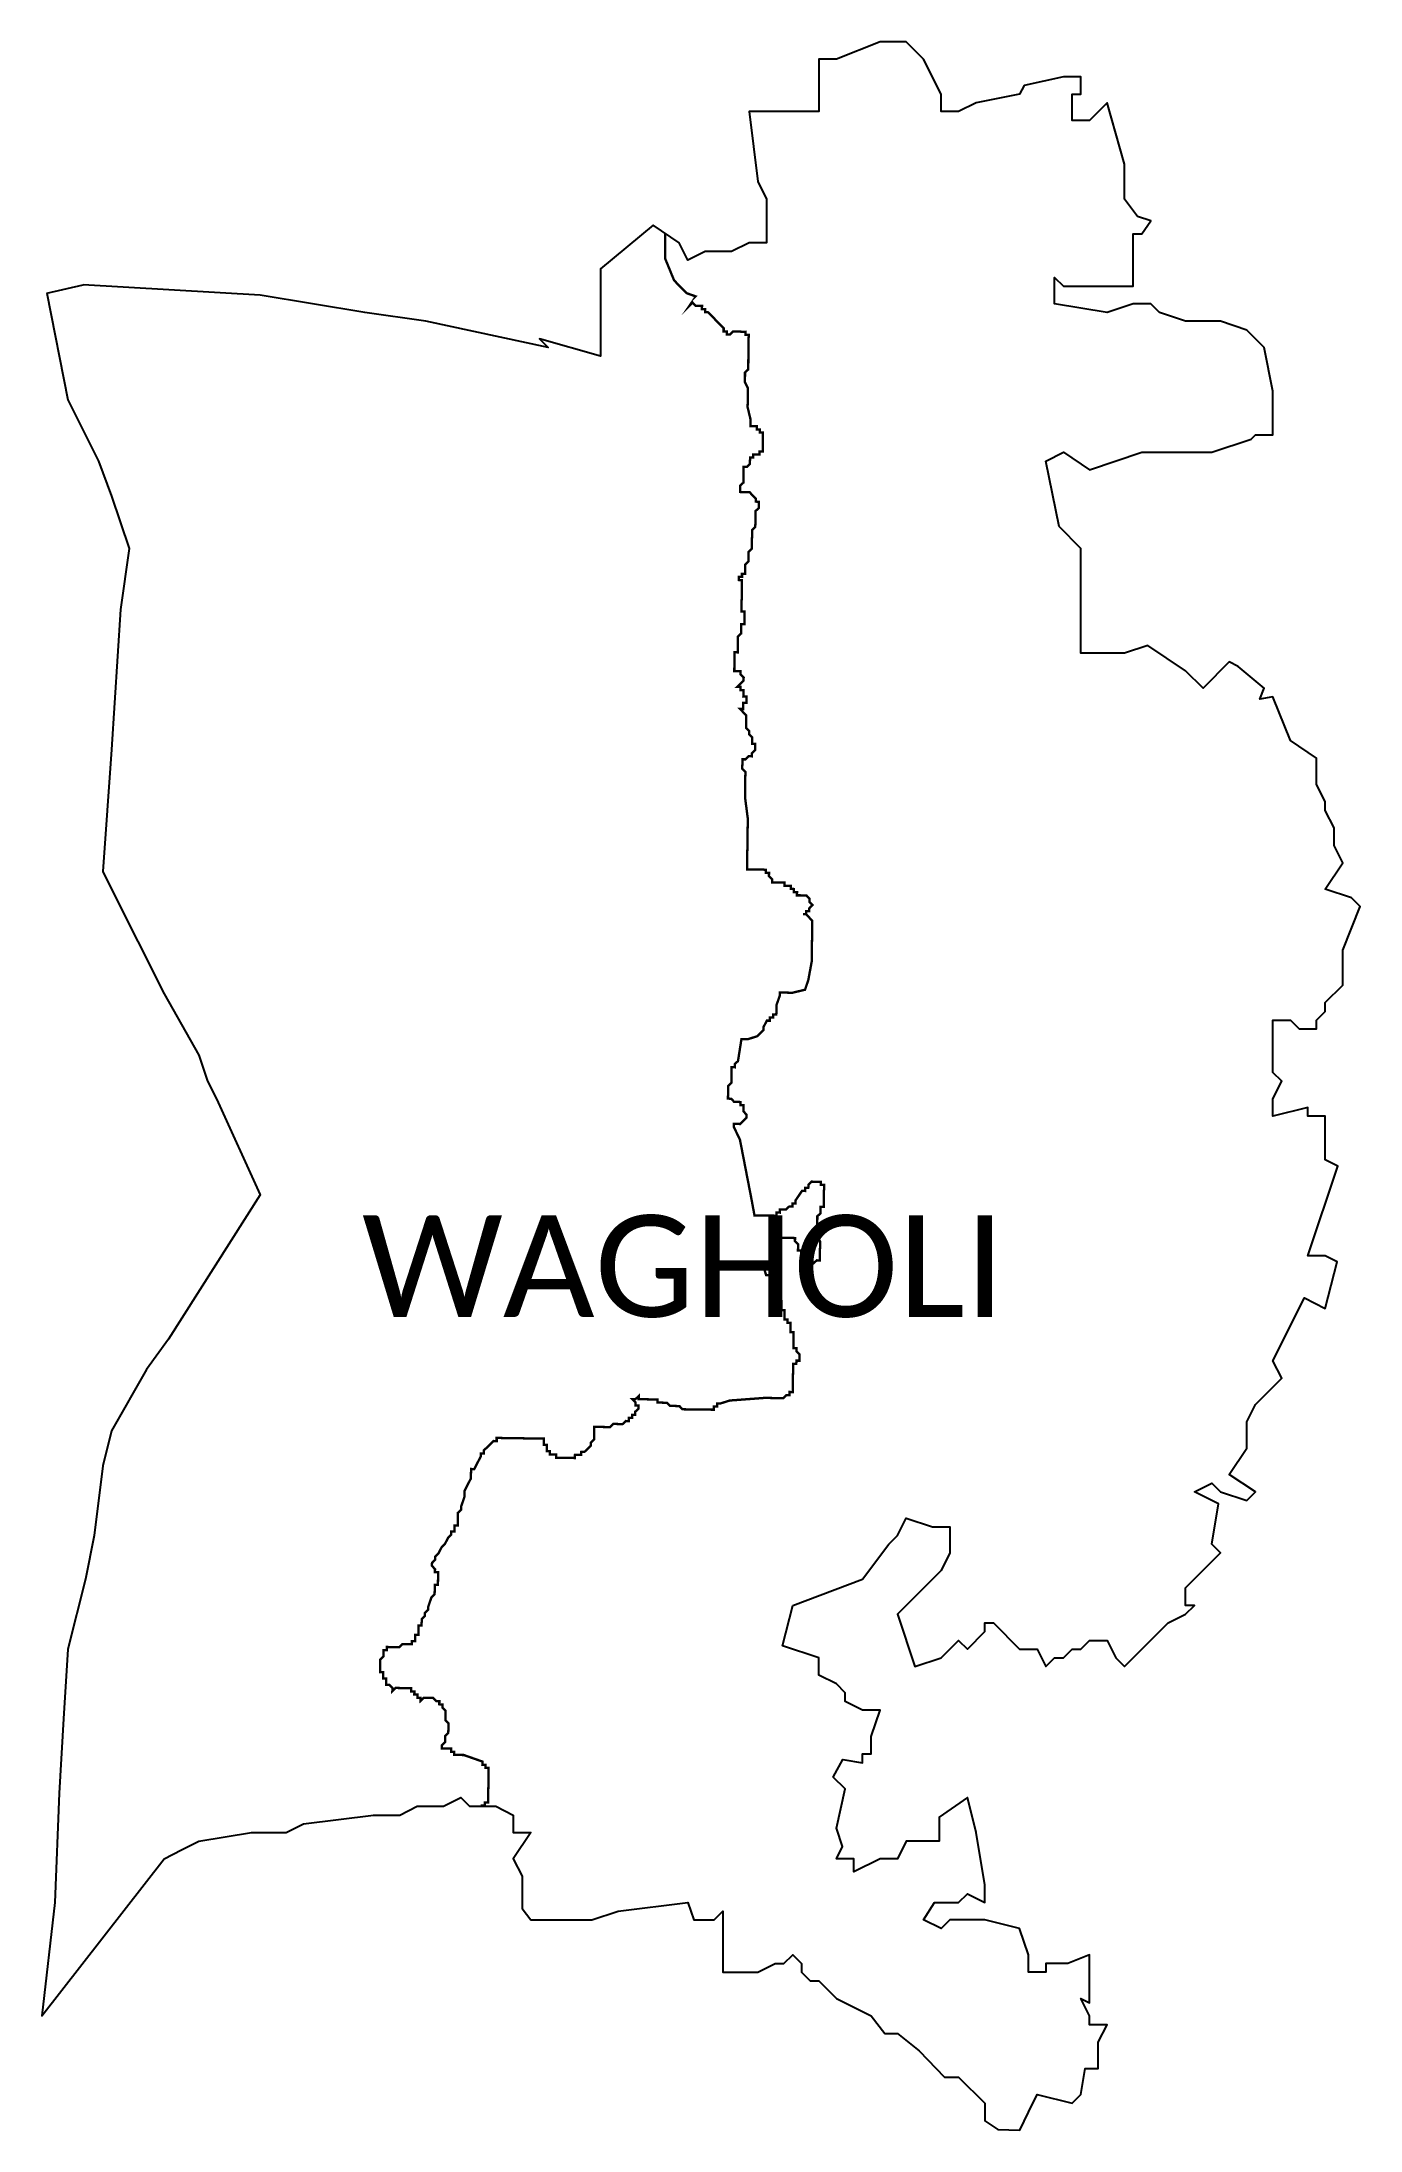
# Model space of a CAD drawing. Header units: metres. Extents: x 265816 to 267484, y 2146823 to 2149464.
import ezdxf

# ---------------------------------------------------------------- set-up
doc = ezdxf.new("R2010")
doc.units = ezdxf.units.M
for name, color, linetype in [('HAZARDS LINE', 1, 'Continuous'), ('village', 3, 'Continuous'), ('VILLAGE NAME', 250, 'Continuous')]:
    doc.layers.add(name, color=color, linetype=linetype)
doc.styles.get("Standard").update_dxf_attribs({"font": 'simplex.shx'})

msp = doc.modelspace()

# ---------------------------------------------------------------- linework, layer by layer
at = {"color": 3, "flags": 128}
msp.add_lwpolyline([(265822.2, 2149146), (265868.3, 2149156.6)], dxfattribs=at)
at = {"layer": 'HAZARDS LINE', "lineweight": 18}
msp.add_lwpolyline([(266372.5, 2147232.4, 2.98, 2.98, 0), (266372.5, 2147233.3, 2.98, 2.98, 0), (266376.5, 2147233.3, 2.98, 2.98, 0), (266376.5, 2147237.2, 2.98, 2.98, 0), (266380.5, 2147237.2, 2.98, 2.98, 0), (266381.1, 2147280.9, 2.98, 2.98, 0), (266377.2, 2147281, 2.98, 2.98, 0), (266377.2, 2147284.9, 2.98, 2.98, 0), (266373.2, 2147285, 2.98, 2.98, 0), (266373.3, 2147289, 2.98, 2.98, 0), (266349.6, 2147297.3, 2.98, 2.98, 0), (266337.7, 2147297.4, 2.98, 2.98, 0), (266337.7, 2147301.4, 2.98, 2.98, 0), (266333.7, 2147301.5, 2.98, 2.98, 0), (266333.8, 2147305.5, 2.98, 2.98, 0), (266321.9, 2147305.6, 2.98, 2.98, 0), (266321.9, 2147309.6, 2.98, 2.98, 0), (266326, 2147313.5, 2.98, 2.98, 0), (266326.1, 2147321.5, 2.98, 2.98, 0), (266330.1, 2147325.4, 2.98, 2.98, 0), (266330.3, 2147337.3, 2.98, 2.98, 0), (266326.4, 2147341.4, 2.98, 2.98, 0), (266326.6, 2147353.3, 2.98, 2.98, 0), (266322.6, 2147357.3, 2.98, 2.98, 0), (266322.7, 2147361.3, 2.98, 2.98, 0), (266318.7, 2147361.4, 2.98, 2.98, 0), (266318.8, 2147365.3, 2.98, 2.98, 0), (266314.8, 2147365.4, 2.98, 2.98, 0), (266310.9, 2147369.4, 2.98, 2.98, 0), (266299, 2147369.6, 2.98, 2.98, 0), (266294.9, 2147365.7, 2.98, 2.98, 0), (266295, 2147369.7, 2.98, 2.98, 0), (266291, 2147369.7, 2.98, 2.98, 0), (266291.1, 2147373.7, 2.98, 2.98, 0), (266287.1, 2147373.8, 2.98, 2.98, 0), (266287.2, 2147377.7, 2.98, 2.98, 0), (266283.2, 2147377.8, 2.98, 2.98, 0), (266283.2, 2147381.8, 2.98, 2.98, 0), (266263.4, 2147382.1, 2.98, 2.98, 0), (266259.3, 2147378.1, 2.98, 2.98, 0), (266259.4, 2147382.1, 2.98, 2.98, 0), (266255.5, 2147386.1, 2.98, 2.98, 0), (266251.5, 2147386.2, 2.98, 2.98, 0), (266251.6, 2147394.2, 2.98, 2.98, 0), (266247.6, 2147394.2, 2.98, 2.98, 0), (266247.8, 2147402.2, 2.98, 2.98, 0), (266243.8, 2147402.2, 2.98, 2.98, 0), (266244, 2147418.1, 2.98, 2.98, 0), (266248.1, 2147422, 2.98, 2.98, 0), (266248.2, 2147430, 2.98, 2.98, 0), (266252.2, 2147429.9, 2.98, 2.98, 0), (266252.2, 2147433.9, 2.98, 2.98, 0), (266268.1, 2147433.7, 2.98, 2.98, 0), (266272.1, 2147437.6, 2.98, 2.98, 0), (266284.1, 2147437.4, 2.98, 2.98, 0), (266284.1, 2147441.4, 2.98, 2.98, 0), (266288.1, 2147441.3, 2.98, 2.98, 0), (266288.2, 2147449.3, 2.98, 2.98, 0), (266292.2, 2147449.2, 2.98, 2.98, 0), (266292.4, 2147461.2, 2.98, 2.98, 0), (266296.3, 2147461.1, 2.98, 2.98, 0), (266296.5, 2147469, 2.98, 2.98, 0), (266300.5, 2147473, 2.98, 2.98, 0), (266300.6, 2147476.9, 2.98, 2.98, 0), (266304.6, 2147480.9, 2.98, 2.98, 0), (266304.7, 2147484.8, 2.98, 2.98, 0), (266308.8, 2147496.7, 2.98, 2.98, 0), (266312.8, 2147500.6, 2.98, 2.98, 0), (266313, 2147512.5, 2.98, 2.98, 0), (266317, 2147512.5, 2.98, 2.98, 0), (266317.2, 2147528.4, 2.98, 2.98, 0), (266313.2, 2147528.4, 2.98, 2.98, 0), (266313.3, 2147532.4, 2.98, 2.98, 0), (266309.4, 2147536.5, 2.98, 2.98, 0), (266309.5, 2147540.4, 2.98, 2.98, 0), (266313.5, 2147544.3, 2.98, 2.98, 0), (266313.5, 2147548.3, 2.98, 2.98, 0), (266317.6, 2147552.2, 2.98, 2.98, 0), (266321.7, 2147560.1, 2.98, 2.98, 0), (266325.7, 2147564, 2.98, 2.98, 0), (266329.8, 2147571.9, 2.98, 2.98, 0), (266333.8, 2147575.9, 2.98, 2.98, 0), (266333.9, 2147579.8, 2.98, 2.98, 0), (266337.9, 2147579.8, 2.98, 2.98, 0), (266338, 2147587.7, 2.98, 2.98, 0), (266342, 2147587.7, 2.98, 2.98, 0), (266342.2, 2147603.6, 2.98, 2.98, 0), (266346.2, 2147607.5, 2.98, 2.98, 0), (266346.3, 2147611.5, 2.98, 2.98, 0), (266350.4, 2147623.3, 2.98, 2.98, 0), (266350.6, 2147631.3, 2.98, 2.98, 0), (266358.7, 2147647.1, 2.98, 2.98, 0), (266358.9, 2147659, 2.98, 2.98, 0), (266362.9, 2147658.9, 2.98, 2.98, 0), (266367, 2147666.8, 2.98, 2.98, 0), (266371.1, 2147674.7, 2.98, 2.98, 0), (266371.1, 2147678.7, 2.98, 2.98, 0), (266375.1, 2147678.6, 2.98, 2.98, 0), (266375.2, 2147682.6, 2.98, 2.98, 0), (266383.2, 2147690.4, 2.98, 2.98, 0), (266387.3, 2147694.4, 2.98, 2.98, 0), (266391.3, 2147694.3, 2.98, 2.98, 0), (266391.3, 2147698.3, 2.98, 2.98, 0), (266450.9, 2147697.4, 2.98, 2.98, 0), (266450.8, 2147689.4, 2.98, 2.98, 0), (266454.8, 2147689.4, 2.98, 2.98, 0), (266454.7, 2147681.4, 2.98, 2.98, 0), (266458.6, 2147681.4, 2.98, 2.98, 0), (266458.6, 2147677.4, 2.98, 2.98, 0), (266466.5, 2147677.3, 2.98, 2.98, 0), (266466.5, 2147673.3, 2.98, 2.98, 0), (266490.3, 2147672.9, 2.98, 2.98, 0), (266490.4, 2147676.9, 2.98, 2.98, 0), (266498.3, 2147676.8, 2.98, 2.98, 0), (266498.4, 2147680.8, 2.98, 2.98, 0), (266502.4, 2147680.7, 2.98, 2.98, 0), (266506.4, 2147684.6, 2.98, 2.98, 0), (266510.4, 2147688.6, 2.98, 2.98, 0), (266510.5, 2147692.5, 2.98, 2.98, 0), (266514.5, 2147696.4, 2.98, 2.98, 0), (266514.8, 2147712.3, 2.98, 2.98, 0), (266534.6, 2147712, 2.98, 2.98, 0), (266538.7, 2147716, 2.98, 2.98, 0), (266550.6, 2147715.8, 2.98, 2.98, 0), (266554.6, 2147719.7, 2.98, 2.98, 0), (266558.6, 2147719.6, 2.98, 2.98, 0), (266558.7, 2147723.6, 2.98, 2.98, 0), (266562.6, 2147723.6, 2.98, 2.98, 0), (266562.7, 2147727.5, 2.98, 2.98, 0), (266566.7, 2147727.5, 2.98, 2.98, 0), (266566.7, 2147731.5, 2.98, 2.98, 0), (266570.8, 2147735.4, 2.98, 2.98, 0), (266570.8, 2147739.3, 2.98, 2.98, 0), (266566.9, 2147739.4, 2.98, 2.98, 0), (266566.9, 2147743.4, 2.98, 2.98, 0), (266563, 2147747.4, 2.98, 2.98, 0), (266567, 2147747.4, 2.98, 2.98, 0), (266571, 2147751.3, 2.98, 2.98, 0), (266570.9, 2147747.3, 2.98, 2.98, 0), (266594.8, 2147746.9, 2.98, 2.98, 0), (266594.7, 2147743, 2.98, 2.98, 0), (266606.7, 2147742.8, 2.98, 2.98, 0), (266610.6, 2147738.8, 2.98, 2.98, 0), (266622.5, 2147738.6, 2.98, 2.98, 0), (266626.4, 2147734.5, 2.98, 2.98, 0), (266666.2, 2147734, 2.98, 2.98, 0), (266666.2, 2147737.9, 2.98, 2.98, 0), (266670.2, 2147737.9, 2.98, 2.98, 0), (266670.3, 2147741.8, 2.98, 2.98, 0), (266674.2, 2147741.8, 2.98, 2.98, 0), (266686.2, 2147745.6, 2.98, 2.98, 0), (266730, 2147748.9, 2.98, 2.98, 0), (266753.9, 2147748.6, 2.98, 2.98, 0), (266757.9, 2147752.5, 2.98, 2.98, 0), (266761.9, 2147752.4, 2.98, 2.98, 0), (266761.9, 2147756.4, 2.98, 2.98, 0), (266765.9, 2147756.3, 2.98, 2.98, 0), (266766.4, 2147792.1, 2.98, 2.98, 0), (266770.4, 2147792.1, 2.98, 2.98, 0), (266770.5, 2147796, 2.98, 2.98, 0), (266774.4, 2147796, 2.98, 2.98, 0), (266774.6, 2147803.9, 2.98, 2.98, 0), (266770.6, 2147808, 2.98, 2.98, 0), (266770.7, 2147811.9, 2.98, 2.98, 0), (266766.7, 2147812, 2.98, 2.98, 0), (266767, 2147831.9, 2.98, 2.98, 0), (266763, 2147831.9, 2.98, 2.98, 0), (266763.2, 2147843.9, 2.98, 2.98, 0), (266759.2, 2147843.9, 2.98, 2.98, 0), (266759.3, 2147847.9, 2.98, 2.98, 0), (266755.3, 2147847.9, 2.98, 2.98, 0), (266755.4, 2147851.9, 2.98, 2.98, 0), (266755.4, 2147855.9, 2.98, 2.98, 0), (266755.5, 2147859.9, 2.98, 2.98, 0), (266751.5, 2147859.9, 2.98, 2.98, 0), (266751.6, 2147863.9, 2.98, 2.98, 0), (266751.6, 2147867.9, 2.98, 2.98, 0), (266751.7, 2147871.9, 2.98, 2.98, 0), (266747.8, 2147879.9, 2.98, 2.98, 0), (266748, 2147887.8, 2.98, 2.98, 0), (266748, 2147891.8, 2.98, 2.98, 0), (266748.1, 2147895.8, 2.98, 2.98, 0), (266744.2, 2147903.8, 2.98, 2.98, 0), (266732.3, 2147904, 2.98, 2.98, 0), (266728.5, 2147915.9, 2.98, 2.98, 0), (266732.5, 2147915.9, 2.98, 2.98, 0), (266736.5, 2147919.8, 2.98, 2.98, 0), (266740.5, 2147919.7, 2.98, 2.98, 0), (266740.5, 2147923.7, 2.98, 2.98, 0), (266740.6, 2147927.7, 2.98, 2.98, 0), (266740.7, 2147931.7, 2.98, 2.98, 0), (266744.7, 2147935.6, 2.98, 2.98, 0), (266744.8, 2147939.6, 2.98, 2.98, 0), (266744.8, 2147943.5, 2.98, 2.98, 0), (266744.9, 2147947.5, 2.98, 2.98, 0), (266748.9, 2147947.5, 2.98, 2.98, 0), (266748.9, 2147951.4, 2.98, 2.98, 0), (266752.9, 2147951.4, 2.98, 2.98, 0), (266756.9, 2147951.3, 2.98, 2.98, 0), (266760.8, 2147951.3, 2.98, 2.98, 0), (266764.8, 2147951.2, 2.98, 2.98, 0), (266768.8, 2147951.1, 2.98, 2.98, 0), (266768.7, 2147947.2, 2.98, 2.98, 0), (266772.6, 2147943.1, 2.98, 2.98, 0), (266772.6, 2147939.2, 2.98, 2.98, 0), (266772.5, 2147935.2, 2.98, 2.98, 0), (266776.5, 2147935.1, 2.98, 2.98, 0), (266776.4, 2147931.1, 2.98, 2.98, 0), (266780.4, 2147927.1, 2.98, 2.98, 0), (266780.3, 2147923.1, 2.98, 2.98, 0), (266784.3, 2147923.1, 2.98, 2.98, 0), (266788.2, 2147919, 2.98, 2.98, 0), (266792.2, 2147919, 2.98, 2.98, 0), (266796.2, 2147922.9, 2.98, 2.98, 0), (266800.2, 2147922.8, 2.98, 2.98, 0), (266800.2, 2147926.8, 2.98, 2.98, 0), (266800.3, 2147930.8, 2.98, 2.98, 0), (266800.3, 2147934.8, 2.98, 2.98, 0), (266800.4, 2147938.7, 2.98, 2.98, 0), (266800.5, 2147942.7, 2.98, 2.98, 0), (266800.5, 2147946.7, 2.98, 2.98, 0), (266796.7, 2147954.7, 2.98, 2.98, 0), (266796.7, 2147958.7, 2.98, 2.98, 0), (266796.8, 2147962.7, 2.98, 2.98, 0), (266796.8, 2147966.6, 2.98, 2.98, 0), (266796.9, 2147970.6, 2.98, 2.98, 0), (266797, 2147974.6, 2.98, 2.98, 0), (266797, 2147978.6, 2.98, 2.98, 0), (266801.1, 2147982.5, 2.98, 2.98, 0), (266801.1, 2147986.4, 2.98, 2.98, 0), (266801.2, 2147990.4, 2.98, 2.98, 0), (266805.1, 2147990.4, 2.98, 2.98, 0), (266805.2, 2147994.3, 2.98, 2.98, 0), (266805.3, 2147998.3, 2.98, 2.98, 0), (266805.3, 2148002.3, 2.98, 2.98, 0), (266805.4, 2148006.3, 2.98, 2.98, 0), (266805.4, 2148010.2, 2.98, 2.98, 0), (266805.5, 2148014.2, 2.98, 2.98, 0), (266805.6, 2148018.2, 2.98, 2.98, 0), (266801.6, 2148018.2, 2.98, 2.98, 0), (266801.6, 2148022.2, 2.98, 2.98, 0), (266797.7, 2148022.3, 2.98, 2.98, 0), (266793.7, 2148022.3, 2.98, 2.98, 0), (266789.7, 2148022.4, 2.98, 2.98, 0), (266785.7, 2148018.5, 2.98, 2.98, 0), (266785.6, 2148014.5, 2.98, 2.98, 0), (266781.7, 2148014.6, 2.98, 2.98, 0), (266781.6, 2148010.6, 2.98, 2.98, 0), (266777.6, 2148010.7, 2.98, 2.98, 0), (266769.5, 2147998.8, 2.98, 2.98, 0), (266769.4, 2147994.9, 2.98, 2.98, 0), (266765.5, 2147994.9, 2.98, 2.98, 0), (266765.4, 2147991, 2.98, 2.98, 0), (266761.4, 2147991, 2.98, 2.98, 0), (266757.4, 2147987.1, 2.98, 2.98, 0), (266753.4, 2147987.2, 2.98, 2.98, 0), (266749.4, 2147987.2, 2.98, 2.98, 0), (266749.4, 2147983.2, 2.98, 2.98, 0), (266745.4, 2147983.3, 2.98, 2.98, 0), (266745.3, 2147979.3, 2.98, 2.98, 0), (266741.4, 2147979.4, 2.98, 2.98, 0), (266737.4, 2147979.4, 2.98, 2.98, 0), (266725.5, 2147979.6, 2.98, 2.98, 0), (266721.5, 2147979.7, 2.98, 2.98, 0), (266717.5, 2147979.7, 2.98, 2.98, 0), (266713.8, 2147999.7, 2.98, 2.98, 0), (266699.1, 2148075.4, 2.98, 2.98, 0), (266691.4, 2148091.5, 2.98, 2.98, 0), (266691.4, 2148095.4, 2.98, 2.98, 0), (266695.4, 2148095.4, 2.98, 2.98, 0), (266699.4, 2148095.3, 2.98, 2.98, 0), (266703.4, 2148099.2, 2.98, 2.98, 0), (266707.4, 2148103.2, 2.98, 2.98, 0), (266707.5, 2148107.1, 2.98, 2.98, 0), (266703.6, 2148111.2, 2.98, 2.98, 0), (266703.6, 2148115.1, 2.98, 2.98, 0), (266703.7, 2148119.1, 2.98, 2.98, 0), (266699.7, 2148119.2, 2.98, 2.98, 0), (266699.8, 2148123.1, 2.98, 2.98, 0), (266695.8, 2148123.2, 2.98, 2.98, 0), (266691.8, 2148123.3, 2.98, 2.98, 0), (266687.9, 2148127.3, 2.98, 2.98, 0), (266683.9, 2148127.4, 2.98, 2.98, 0), (266684, 2148131.3, 2.98, 2.98, 0), (266684.1, 2148135.3, 2.98, 2.98, 0), (266684.1, 2148139.3, 2.98, 2.98, 0), (266684.2, 2148143.3, 2.98, 2.98, 0), (266688.2, 2148147.2, 2.98, 2.98, 0), (266688.3, 2148151.2, 2.98, 2.98, 0), (266688.4, 2148159.1, 2.98, 2.98, 0), (266688.4, 2148163.1, 2.98, 2.98, 0), (266688.5, 2148167.1, 2.98, 2.98, 0), (266692.5, 2148167, 2.98, 2.98, 0), (266692.5, 2148171, 2.98, 2.98, 0), (266696.6, 2148174.9, 2.98, 2.98, 0), (266701, 2148202.7, 2.98, 2.98, 0), (266708.9, 2148202.5, 2.98, 2.98, 0), (266720.9, 2148206.3, 2.98, 2.98, 0), (266729, 2148214.2, 2.98, 2.98, 0), (266729, 2148218.1, 2.98, 2.98, 0), (266733.1, 2148226, 2.98, 2.98, 0), (266737.1, 2148226, 2.98, 2.98, 0), (266737.1, 2148230, 2.98, 2.98, 0), (266741.1, 2148229.9, 2.98, 2.98, 0), (266741.2, 2148233.9, 2.98, 2.98, 0), (266745.1, 2148233.8, 2.98, 2.98, 0), (266745.2, 2148237.8, 2.98, 2.98, 0), (266745.3, 2148241.8, 2.98, 2.98, 0), (266745.3, 2148245.7, 2.98, 2.98, 0), (266749.5, 2148257.6, 2.98, 2.98, 0), (266749.5, 2148261.6, 2.98, 2.98, 0), (266765.4, 2148261.3, 2.98, 2.98, 0), (266781.4, 2148265.1, 2.98, 2.98, 0), (266785.5, 2148277, 2.98, 2.98, 0), (266789.9, 2148300.7, 2.98, 2.98, 0), (266790.6, 2148352.4, 2.98, 2.98, 0), (266782.8, 2148360.5, 2.98, 2.98, 0), (266778.8, 2148360.6, 2.98, 2.98, 0), (266782.8, 2148360.5, 2.98, 2.98, 0), (266782.9, 2148364.5, 2.98, 2.98, 0), (266786.8, 2148364.4, 2.98, 2.98, 0), (266786.9, 2148368.4, 2.98, 2.98, 0), (266790.9, 2148372.3, 2.98, 2.98, 0), (266787, 2148376.3, 2.98, 2.98, 0), (266787.1, 2148380.3, 2.98, 2.98, 0), (266783.2, 2148384.4, 2.98, 2.98, 0), (266779.2, 2148384.4, 2.98, 2.98, 0), (266775.2, 2148384.5, 2.98, 2.98, 0), (266771.2, 2148384.5, 2.98, 2.98, 0), (266771.3, 2148388.5, 2.98, 2.98, 0), (266767.3, 2148388.6, 2.98, 2.98, 0), (266767.4, 2148392.5, 2.98, 2.98, 0), (266763.4, 2148392.6, 2.98, 2.98, 0), (266763.5, 2148396.6, 2.98, 2.98, 0), (266759.5, 2148396.6, 2.98, 2.98, 0), (266755.5, 2148396.7, 2.98, 2.98, 0), (266755.6, 2148400.7, 2.98, 2.98, 0), (266751.6, 2148400.7, 2.98, 2.98, 0), (266747.6, 2148400.8, 2.98, 2.98, 0), (266743.7, 2148400.8, 2.98, 2.98, 0), (266739.7, 2148400.9, 2.98, 2.98, 0), (266739.7, 2148404.9, 2.98, 2.98, 0), (266735.8, 2148408.9, 2.98, 2.98, 0), (266735.9, 2148412.9, 2.98, 2.98, 0), (266731.9, 2148412.9, 2.98, 2.98, 0), (266732, 2148416.9, 2.98, 2.98, 0), (266728, 2148417, 2.98, 2.98, 0), (266724, 2148417, 2.98, 2.98, 0), (266716.1, 2148417.2, 2.98, 2.98, 0), (266712.1, 2148417.2, 2.98, 2.98, 0), (266708.1, 2148417.3, 2.98, 2.98, 0), (266708.2, 2148421.3, 2.98, 2.98, 0), (266708.2, 2148425.2, 2.98, 2.98, 0), (266708.3, 2148433.2, 2.98, 2.98, 0), (266708.5, 2148445.1, 2.98, 2.98, 0), (266708.9, 2148472.9, 2.98, 2.98, 0), (266709, 2148476.9, 2.98, 2.98, 0), (266709.1, 2148480.9, 2.98, 2.98, 0), (266705.5, 2148508.8, 2.98, 2.98, 0), (266705.6, 2148512.7, 2.98, 2.98, 0), (266705.6, 2148516.7, 2.98, 2.98, 0), (266705.7, 2148520.7, 2.98, 2.98, 0), (266705.7, 2148524.7, 2.98, 2.98, 0), (266706, 2148540.6, 2.98, 2.98, 0), (266702.1, 2148544.6, 2.98, 2.98, 0), (266702.1, 2148548.6, 2.98, 2.98, 0), (266702.2, 2148552.6, 2.98, 2.98, 0), (266702.2, 2148556.5, 2.98, 2.98, 0), (266706.2, 2148556.5, 2.98, 2.98, 0), (266710.2, 2148560.4, 2.98, 2.98, 0), (266714.2, 2148560.3, 2.98, 2.98, 0), (266714.3, 2148564.3, 2.98, 2.98, 0), (266718.3, 2148568.2, 2.98, 2.98, 0), (266718.4, 2148572.2, 2.98, 2.98, 0), (266718.4, 2148576.2, 2.98, 2.98, 0), (266714.4, 2148576.2, 2.98, 2.98, 0), (266714.5, 2148580.2, 2.98, 2.98, 0), (266714.6, 2148584.2, 2.98, 2.98, 0), (266710.7, 2148588.2, 2.98, 2.98, 0), (266710.7, 2148592.2, 2.98, 2.98, 0), (266706.8, 2148596.2, 2.98, 2.98, 0), (266706.9, 2148600.2, 2.98, 2.98, 0), (266706.9, 2148604.2, 2.98, 2.98, 0), (266707, 2148608.2, 2.98, 2.98, 0), (266707, 2148612.1, 2.98, 2.98, 0), (266703.1, 2148616.2, 2.98, 2.98, 0), (266699.2, 2148620.2, 2.98, 2.98, 0), (266703.2, 2148620.1, 2.98, 2.98, 0), (266703.2, 2148624.1, 2.98, 2.98, 0), (266703.3, 2148628.1, 2.98, 2.98, 0), (266707.3, 2148628, 2.98, 2.98, 0), (266707.3, 2148632, 2.98, 2.98, 0), (266707.4, 2148636, 2.98, 2.98, 0), (266703.4, 2148636, 2.98, 2.98, 0), (266703.5, 2148640, 2.98, 2.98, 0), (266703.5, 2148644, 2.98, 2.98, 0), (266699.6, 2148644.1, 2.98, 2.98, 0), (266699.6, 2148648, 2.98, 2.98, 0), (266695.6, 2148648.1, 2.98, 2.98, 0), (266699.7, 2148652, 2.98, 2.98, 0), (266703.7, 2148655.9, 2.98, 2.98, 0), (266703.8, 2148659.9, 2.98, 2.98, 0), (266699.8, 2148663.9, 2.98, 2.98, 0), (266699.9, 2148667.9, 2.98, 2.98, 0), (266695.9, 2148668, 2.98, 2.98, 0), (266692, 2148668, 2.98, 2.98, 0), (266692, 2148672, 2.98, 2.98, 0), (266692.1, 2148676, 2.98, 2.98, 0), (266692.2, 2148683.9, 2.98, 2.98, 0), (266692.3, 2148687.9, 2.98, 2.98, 0), (266692.3, 2148691.9, 2.98, 2.98, 0), (266696.3, 2148691.8, 2.98, 2.98, 0), (266696.3, 2148695.8, 2.98, 2.98, 0), (266696.4, 2148699.8, 2.98, 2.98, 0), (266696.5, 2148703.8, 2.98, 2.98, 0), (266696.5, 2148707.7, 2.98, 2.98, 0), (266696.6, 2148711.7, 2.98, 2.98, 0), (266700.6, 2148715.6, 2.98, 2.98, 0), (266700.7, 2148719.6, 2.98, 2.98, 0), (266700.7, 2148723.6, 2.98, 2.98, 0), (266700.8, 2148727.5, 2.98, 2.98, 0), (266704.8, 2148727.5, 2.98, 2.98, 0), (266704.8, 2148731.5, 2.98, 2.98, 0), (266704.9, 2148735.4, 2.98, 2.98, 0), (266704.9, 2148739.4, 2.98, 2.98, 0), (266705, 2148743.4, 2.98, 2.98, 0), (266701, 2148743.4, 2.98, 2.98, 0), (266701.1, 2148747.4, 2.98, 2.98, 0), (266701.1, 2148751.4, 2.98, 2.98, 0), (266701.2, 2148755.4, 2.98, 2.98, 0), (266701.3, 2148759.3, 2.98, 2.98, 0), (266701.3, 2148763.3, 2.98, 2.98, 0), (266701.4, 2148767.3, 2.98, 2.98, 0), (266701.4, 2148771.3, 2.98, 2.98, 0), (266701.5, 2148775.3, 2.98, 2.98, 0), (266701.6, 2148779.2, 2.98, 2.98, 0), (266701.6, 2148783.2, 2.98, 2.98, 0), (266697.6, 2148783.3, 2.98, 2.98, 0), (266697.7, 2148787.2, 2.98, 2.98, 0), (266701.7, 2148787.2, 2.98, 2.98, 0), (266701.7, 2148791.2, 2.98, 2.98, 0), (266705.7, 2148791.1, 2.98, 2.98, 0), (266705.8, 2148795.1, 2.98, 2.98, 0), (266705.8, 2148799, 2.98, 2.98, 0), (266705.9, 2148803, 2.98, 2.98, 0), (266709.9, 2148806.9, 2.98, 2.98, 0), (266710, 2148814.9, 2.98, 2.98, 0), (266710.1, 2148818.9, 2.98, 2.98, 0), (266714.1, 2148822.8, 2.98, 2.98, 0), (266714.2, 2148826.8, 2.98, 2.98, 0), (266714.2, 2148830.7, 2.98, 2.98, 0), (266714.3, 2148834.7, 2.98, 2.98, 0), (266714.4, 2148838.7, 2.98, 2.98, 0), (266714.4, 2148842.7, 2.98, 2.98, 0), (266714.5, 2148846.6, 2.98, 2.98, 0), (266718.5, 2148850.6, 2.98, 2.98, 0), (266718.6, 2148854.5, 2.98, 2.98, 0), (266718.6, 2148858.5, 2.98, 2.98, 0), (266718.8, 2148866.5, 2.98, 2.98, 0), (266718.8, 2148870.4, 2.98, 2.98, 0), (266722.8, 2148874.3, 2.98, 2.98, 0), (266722.9, 2148878.3, 2.98, 2.98, 0), (266723, 2148882.3, 2.98, 2.98, 0), (266719, 2148882.4, 2.98, 2.98, 0), (266719, 2148886.3, 2.98, 2.98, 0), (266715.1, 2148890.4, 2.98, 2.98, 0), (266711.2, 2148894.4, 2.98, 2.98, 0), (266707.2, 2148894.5, 2.98, 2.98, 0), (266703.3, 2148894.5, 2.98, 2.98, 0), (266699.3, 2148894.6, 2.98, 2.98, 0), (266699.4, 2148898.6, 2.98, 2.98, 0), (266699.4, 2148902.5, 2.98, 2.98, 0), (266703.4, 2148906.4, 2.98, 2.98, 0), (266703.5, 2148910.4, 2.98, 2.98, 0), (266703.6, 2148914.4, 2.98, 2.98, 0), (266703.7, 2148922.3, 2.98, 2.98, 0), (266703.7, 2148926.3, 2.98, 2.98, 0), (266707.7, 2148926.3, 2.98, 2.98, 0), (266711.7, 2148930.2, 2.98, 2.98, 0), (266711.8, 2148934.2, 2.98, 2.98, 0), (266711.9, 2148938.1, 2.98, 2.98, 0), (266715.8, 2148938.1, 2.98, 2.98, 0), (266715.9, 2148942, 2.98, 2.98, 0), (266719.9, 2148942, 2.98, 2.98, 0), (266723.9, 2148941.9, 2.98, 2.98, 0), (266723.9, 2148945.9, 2.98, 2.98, 0), (266727.9, 2148945.8, 2.98, 2.98, 0), (266727.9, 2148949.8, 2.98, 2.98, 0), (266728, 2148953.8, 2.98, 2.98, 0), (266728.1, 2148957.8, 2.98, 2.98, 0), (266728.1, 2148961.7, 2.98, 2.98, 0), (266728.2, 2148965.7, 2.98, 2.98, 0), (266728.2, 2148969.7, 2.98, 2.98, 0), (266724.3, 2148969.8, 2.98, 2.98, 0), (266724.3, 2148973.7, 2.98, 2.98, 0), (266720.3, 2148973.8, 2.98, 2.98, 0), (266720.4, 2148977.8, 2.98, 2.98, 0), (266716.4, 2148977.8, 2.98, 2.98, 0), (266712.5, 2148977.9, 2.98, 2.98, 0), (266712.5, 2148981.9, 2.98, 2.98, 0), (266712.6, 2148985.8, 2.98, 2.98, 0), (266708.8, 2149001.8, 2.98, 2.98, 0), (266709.1, 2149017.7, 2.98, 2.98, 0), (266709.1, 2149021.7, 2.98, 2.98, 0), (266709.2, 2149025.7, 2.98, 2.98, 0), (266705.3, 2149033.7, 2.98, 2.98, 0), (266705.4, 2149037.6, 2.98, 2.98, 0), (266705.5, 2149041.6, 2.98, 2.98, 0), (266705.5, 2149045.6, 2.98, 2.98, 0), (266709.5, 2149049.5, 2.98, 2.98, 0), (266709.6, 2149053.5, 2.98, 2.98, 0), (266709.7, 2149057.5, 2.98, 2.98, 0), (266709.7, 2149061.4, 2.98, 2.98, 0), (266709.8, 2149065.4, 2.98, 2.98, 0), (266709.8, 2149069.4, 2.98, 2.98, 0), (266709.9, 2149073.4, 2.98, 2.98, 0), (266710, 2149077.3, 2.98, 2.98, 0), (266710, 2149081.3, 2.98, 2.98, 0), (266710.1, 2149085.3, 2.98, 2.98, 0), (266710.1, 2149089.3, 2.98, 2.98, 0), (266710.2, 2149093.2, 2.98, 2.98, 0), (266706.2, 2149093.3, 2.98, 2.98, 0), (266706.3, 2149097.3, 2.98, 2.98, 0), (266702.3, 2149097.3, 2.98, 2.98, 0), (266698.3, 2149097.4, 2.98, 2.98, 0), (266694.4, 2149097.4, 2.98, 2.98, 0), (266690.4, 2149097.5, 2.98, 2.98, 0), (266686.3, 2149093.6, 2.98, 2.98, 0), (266682.4, 2149093.6, 2.98, 2.98, 0), (266682.4, 2149097.6, 2.98, 2.98, 0), (266678.5, 2149097.7, 2.98, 2.98, 0), (266678.5, 2149101.7, 2.98, 2.98, 0), (266674.6, 2149105.7, 2.98, 2.98, 0), (266670.7, 2149109.7, 2.98, 2.98, 0), (266658.9, 2149121.8, 2.98, 2.98, 0), (266655, 2149121.9, 2.98, 2.98, 0), (266655, 2149125.9, 2.98, 2.98, 0), (266651, 2149125.9, 2.98, 2.98, 0), (266651.1, 2149129.9, 2.98, 2.98, 0), (266647.1, 2149130, 2.98, 2.98, 0), (266643.1, 2149130, 2.98, 2.98, 0), (266639.2, 2149134.1, 2.98, 2.98, 0), (266635.2, 2149130.1, 2.98, 2.98, 0), (266643.3, 2149141.9, 2.98, 2.98, 0), (266631.5, 2149146.1, 2.98, 2.98, 0), (266615.8, 2149162.2, 2.98, 2.98, 0), (266604.3, 2149190.2, 2.98, 2.98, 0), (266604.7, 2149221.5, 2.98, 2.98, 0)], format="xyseb", dxfattribs=at)
at = {"layer": 'village', "color": 3, "true_color": 0x00ff00}
msp.add_lwpolyline([(265822.2, 2149146), (265848.9, 2149011), (265887.5, 2148933.7), (265904.1, 2148889.5), (265926.2, 2148823.2), (265915.2, 2148745.9), (265904.1, 2148569.1), (265893.1, 2148414.5), (265904.1, 2148392.4), (265970.4, 2148259.8), (266014.6, 2148182.5), (266025.6, 2148149.4), (266036.7, 2148127.3), (266091.9, 2148005.7), (265975.9, 2147823.4), (265948.3, 2147784.8), (265904.1, 2147707.4), (265893.1, 2147663.2), (265882, 2147574.9), (265871, 2147519.6), (265848.9, 2147431.3), (265843.3, 2147342.9), (265837.8, 2147249), (265832.3, 2147110.9), (265815.7, 2146967.3), (265970.4, 2147166.1), (265992.5, 2147177.2), (266014.6, 2147188.2), (266080.9, 2147199.3), (266125.1, 2147199.3), (266147.1, 2147210.3), (266235.5, 2147221.4), (266268.7, 2147221.4), (266290.8, 2147232.4), (266323.9, 2147232.4), (266346, 2147243.4), (266357.1, 2147232.4), (266390.2, 2147232.4), (266412.3, 2147221.4), (266412.3, 2147199.3), (266434.4, 2147199.3), (266412.3, 2147166.1), (266423.4, 2147144), (266423.4, 2147103.3), (266434.4, 2147088.8), (266511.7, 2147088.8), (266544.9, 2147099.8), (266633.2, 2147110.9), (266640.6, 2147088.8), (266666.4, 2147088.8), (266677.4, 2147099.8), (266677.4, 2147022.5), (266721.6, 2147022.5), (266743.7, 2147033.5), (266754.8, 2147033.5), (266765.8, 2147044.6), (266776.9, 2147033.5), (266776.9, 2147022.5), (266787.9, 2147011.5), (266799, 2147011.5), (266821.1, 2146989.4), (266865.2, 2146967.3), (266882.6, 2146945.1), (266898.4, 2146945.1), (266926, 2146923.1), (266957.7, 2146889.9), (266975.7, 2146889.9), (267008.9, 2146856.8), (267008.9, 2146834.7), (267025.4, 2146823.6), (267053.2, 2146822.8), (267064.1, 2146845.7), (267075.1, 2146867.8), (267119.3, 2146856.8), (267130.4, 2146867.8), (267135.9, 2146901), (267152.5, 2146901), (267152.5, 2146934.1), (267163.5, 2146956.2), (267141.4, 2146956.2), (267141.4, 2146967.3), (267130.4, 2146989.4), (267141.4, 2146983.8), (267141.4, 2147044.6), (267113.8, 2147033.5), (267086.2, 2147033.5), (267086.2, 2147022.5), (267064.1, 2147022.5), (267064.1, 2147044.6), (267053, 2147077.7), (267008.9, 2147088.8), (266964.7, 2147088.8), (266953.6, 2147077.7), (266931.5, 2147088.8), (266945.1, 2147110.9), (266975.7, 2147110.9), (266986.8, 2147121.9), (267008.9, 2147110.9), (267008.9, 2147133), (266997.8, 2147199.3), (266986.8, 2147243.4), (266951, 2147218.5), (266951, 2147188.2), (266909.4, 2147188.2), (266898.4, 2147166.1), (266876.3, 2147166.1), (266843.1, 2147149.5), (266843.1, 2147166.1), (266821.1, 2147166.1), (266828.8, 2147181.6), (266821.1, 2147204.8), (266832.1, 2147254.5), (266817.2, 2147269.4), (266829.2, 2147291.6), (266854.2, 2147287.6), (266854.2, 2147298.7), (266865.2, 2147298.7), (266865.2, 2147320.8), (266876.3, 2147353.9), (266854.2, 2147353.9), (266832.1, 2147365), (266832.1, 2147376), (266821.1, 2147387.1), (266799, 2147398.1), (266799, 2147420.2), (266753.1, 2147435.5), (266765.8, 2147486.5), (266854.2, 2147519.6), (266887.3, 2147563.8), (266898.4, 2147574.9), (266909.4, 2147597), (266942.6, 2147585.9), (266964.7, 2147585.9), (266964.7, 2147552.8), (266953.6, 2147530.7), (266898.4, 2147475.4), (266920.5, 2147409.2), (266953.6, 2147420.2), (266975.7, 2147442.3), (266986.8, 2147431.3), (267008.9, 2147453.3), (267008.9, 2147464.4), (267019.9, 2147464.4), (267053, 2147431.3), (267075.1, 2147431.3), (267086.2, 2147409.2), (267097.2, 2147420.2), (267108.3, 2147420.2), (267119.3, 2147431.3), (267130.4, 2147431.3), (267141.4, 2147442.3), (267163.5, 2147442.3), (267174.6, 2147420.2), (267185.6, 2147409.2), (267240.9, 2147464.4), (267262.9, 2147475.4), (267274, 2147486.5), (267262.9, 2147486.5), (267262.9, 2147508.6), (267307.1, 2147552.8), (267296.1, 2147563.8), (267304.6, 2147614.8), (267274, 2147630.1), (267296.1, 2147641.2), (267307.1, 2147630.1), (267340.3, 2147619.1), (267351.3, 2147630.1), (267318.2, 2147652.2), (267340.3, 2147685.3), (267340.3, 2147718.5), (267351.3, 2147740.6), (267384.5, 2147773.7), (267373.4, 2147795.8), (267413.2, 2147875.3), (267439.7, 2147862.1), (267454.5, 2147921), (267439.7, 2147928.4), (267417.6, 2147928.4), (267455.5, 2148042), (267439.7, 2148049.9), (267439.7, 2148105.1), (267417.6, 2148105.1), (267417.6, 2148116.2), (267373.4, 2148105.1), (267373.4, 2148127.3), (267384.5, 2148149.4), (267373.4, 2148160.4), (267373.4, 2148226.7), (267395.5, 2148226.7), (267406.6, 2148215.6), (267428.7, 2148215.6), (267428.7, 2148226.7), (267439.7, 2148237.7), (267439.7, 2148248.8), (267461.8, 2148270.9), (267461.8, 2148315.1), (267483.9, 2148370.3), (267472.8, 2148381.3), (267439.7, 2148392.4), (267461.8, 2148425.5), (267450.8, 2148447.6), (267450.8, 2148469.7), (267439.7, 2148491.8), (267439.7, 2148502.8), (267428.7, 2148525), (267428.7, 2148558.1), (267395.5, 2148580.2), (267373.4, 2148635.4), (267357, 2148632.4), (267362.4, 2148646.5), (267329.3, 2148674.1), (267318.2, 2148679.6), (267285, 2148646.5), (267262.9, 2148668.6), (267215.1, 2148700.5), (267185.6, 2148690.7), (267130.4, 2148690.7), (267130.4, 2148823.2), (267102.8, 2148850.9), (267086.2, 2148933.7), (267108.3, 2148944.8), (267141.4, 2148922.7), (267207.7, 2148944.8), (267296.1, 2148944.8), (267345.8, 2148961.3), (267351.3, 2148966.9), (267373.4, 2148966.9), (267373.4, 2149022.1), (267362.4, 2149077.3), (267340.3, 2149099.4), (267307.1, 2149110.5), (267262.9, 2149110.5), (267229.8, 2149121.5), (267218.8, 2149132.6), (267196.7, 2149132.6), (267163.5, 2149121.5), (267097.2, 2149132.6), (267097.2, 2149165.7), (267108.3, 2149154.7), (267196.7, 2149154.7), (267196.7, 2149220.9), (267207.7, 2149220.9), (267218.8, 2149237.5), (267202.2, 2149243), (267185.6, 2149265.1), (267185.6, 2149287.2), (267185.6, 2149309.3), (267163.5, 2149386.7), (267141.4, 2149364.6), (267119.3, 2149364.6), (267119.3, 2149397.7), (267130.4, 2149397.7), (267130.4, 2149419.8), (267108.3, 2149419.8), (267058.6, 2149408.8), (267053, 2149397.7), (266997.8, 2149386.7), (266975.7, 2149375.6), (266953.6, 2149375.6), (266953.6, 2149397.7), (266931.5, 2149441.9), (266909.4, 2149464), (266876.3, 2149464), (266821.1, 2149441.9), (266799, 2149441.9), (266799, 2149375.6), (266710.6, 2149375.6), (266721.6, 2149287.2), (266732.7, 2149265.1), (266732.7, 2149209.9), (266710.6, 2149209.9), (266688.5, 2149198.9), (266655.3, 2149198.9), (266633.2, 2149187.8), (266622.2, 2149209.9), (266589.1, 2149232), (266522.8, 2149176.8), (266522.8, 2149066.3), (266445.4, 2149088.4), (266456.5, 2149077.3), (266301.8, 2149110.5), (266224.5, 2149121.5), (266091.9, 2149143.6), (265868.3, 2149156.6)], dxfattribs=at)

# ---------------------------------------------------------------- texts
at = {"layer": 'VILLAGE NAME', "insert": (266220.8, 2147980), "char_height": 128.647, "attachment_point": 1}
msp.add_mtext_dynamic_manual_height_columns('{\\fCalibri|b0|i0|c0|p34;WAGHOLI}', width=1449.11, gutter_width=643.2, heights=[0], dxfattribs=at)

doc.saveas('drawing.dxf')
